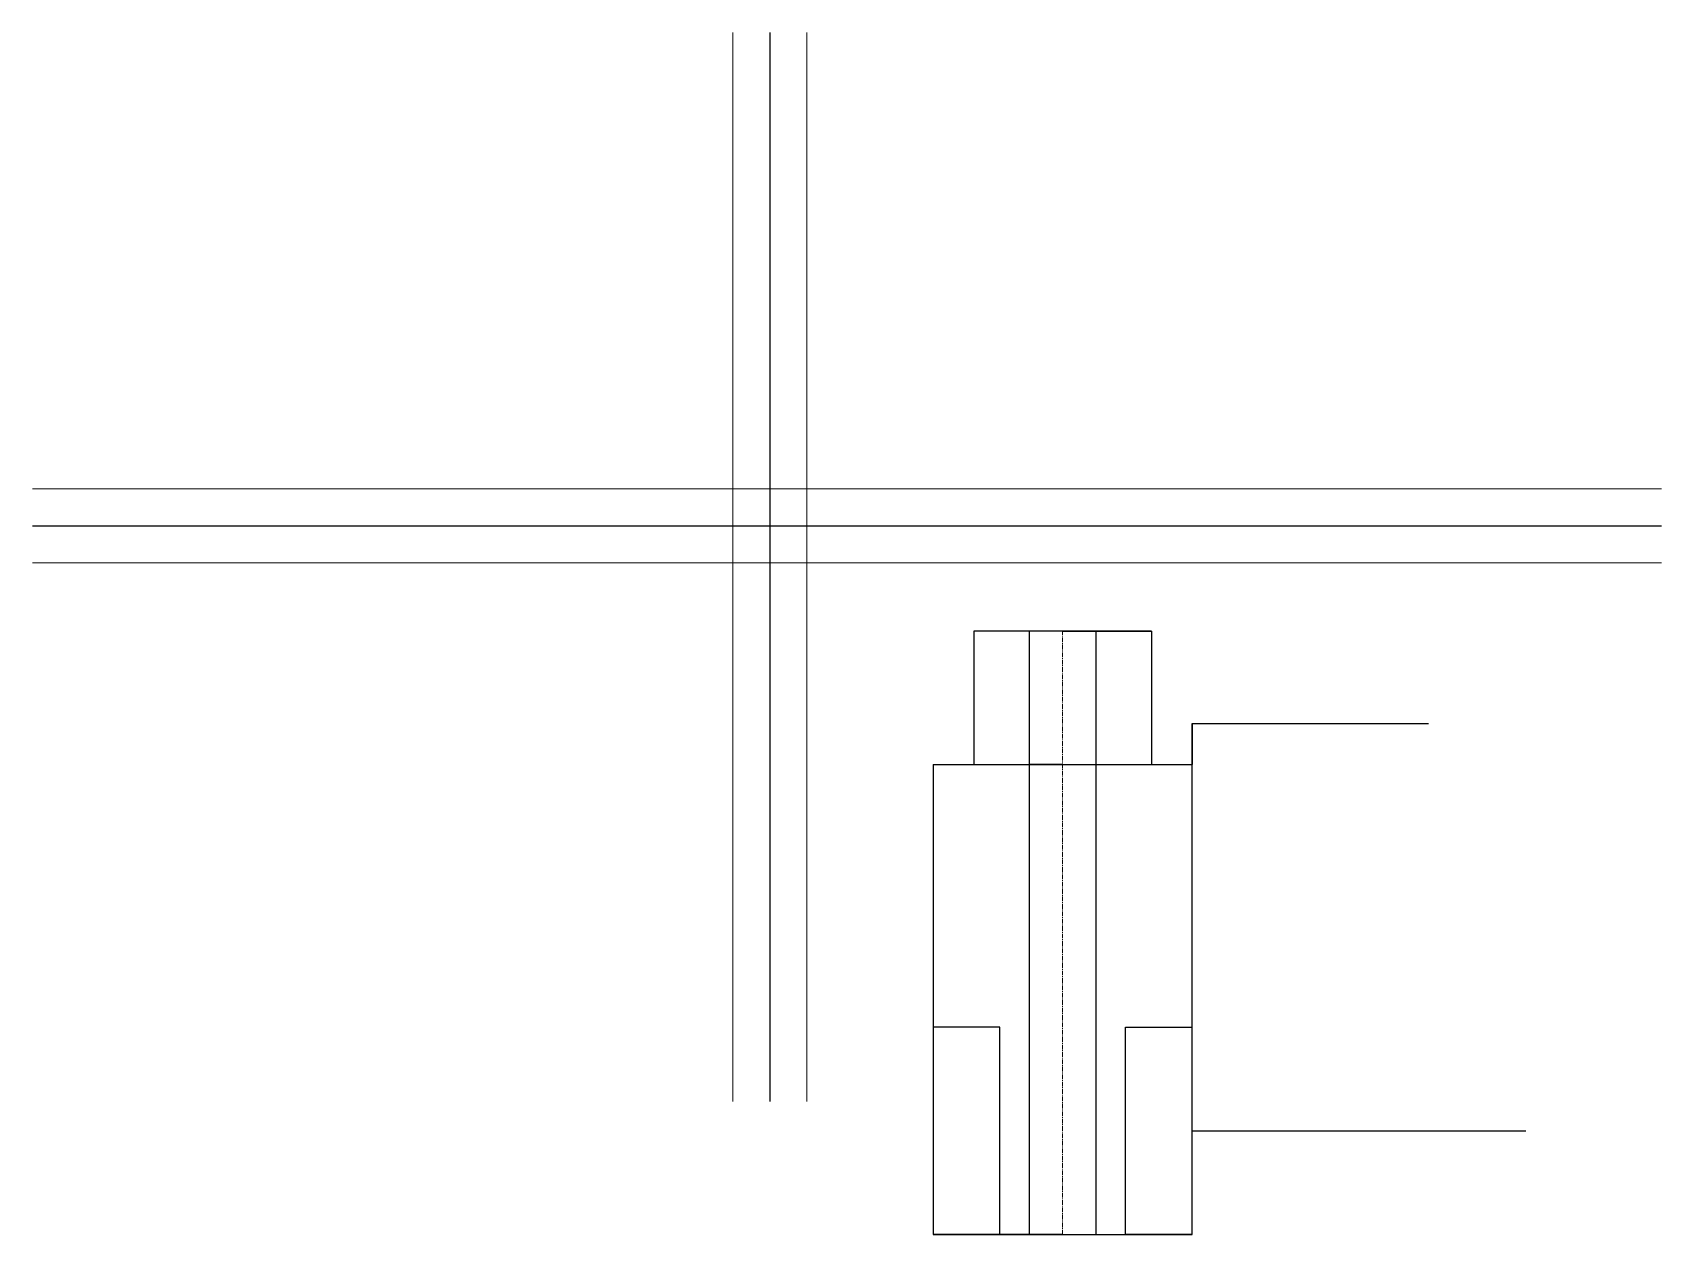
# Model space of a CAD drawing. Header units: millimetres. Extents: x -6852 to 59965, y -10230 to 31776.
# Drawn here: x 12230.8 to 12670.9, y -3771.2 to -3446.5 of the extents above; entities that cross this region are included whole.
import ezdxf

# ---------------------------------------------------------------- set-up
doc = ezdxf.new("R2010")
doc.units = ezdxf.units.MM
doc.header["$MEASUREMENT"] = 0
doc.linetypes.add('CENTER', pattern=[2, 1.25, -0.25, 0.25, -0.25])
doc.layers.add('Center Line', color=132, linetype='CENTER', lineweight=18)
doc.layers.add('Object line', color=7, linetype='Continuous', lineweight=25)
doc.layers.add('Projection Line', color=7, linetype='Continuous', lineweight=9, transparency=0.75)

msp = doc.modelspace()

# ---------------------------------------------------------------- linework, layer by layer
for p, q in [((12429.943, -3446.508), (12429.943, -3735.274)), ((12230.791, -3579.752), (12670.873, -3579.752))]:
    msp.add_line(p, q)
at = {"layer": 'Center Line'}
msp.add_line((12509.082, -3771.205), (12509.082, -3608.205), dxfattribs=at)
at = {"layer": 'Object line'}
for p, q in [((12500.082, -3608.205), (12485.082, -3608.205)), ((12485.082, -3608.205), (12485.082, -3644.205)), ((12500.082, -3608.205), (12488.082, -3608.205)), ((12509.082, -3608.205), (12500.082, -3608.205)), ((12509.082, -3608.205), (12500.082, -3608.205)), ((12500.082, -3608.205), (12500.082, -3771.205)), ((12509.082, -3608.205), (12518.082, -3608.205)), ((12509.082, -3608.205), (12518.082, -3608.205)), ((12518.082, -3608.205), (12530.082, -3608.205)), ((12518.082, -3608.205), (12533.082, -3608.205)), ((12518.082, -3608.205), (12518.082, -3771.205)), ((12533.082, -3608.205), (12533.082, -3644.205)), ((12533.082, -3608.205), (12533.082, -3644.205)), ((12544.082, -3644.205), (12544.082, -3633.205)), ((12544.082, -3633.205), (12544.082, -3644.205)), ((12544.082, -3633.205), (12607.921, -3633.205)), ((12474.082, -3644.205), (12544.082, -3644.205)), ((12509.082, -3644.205), (12500.082, -3644.205)), ((12509.082, -3644.205), (12518.082, -3644.205)), ((12492.082, -3715.205), (12474.082, -3715.205)), ((12492.082, -3771.205), (12492.082, -3715.205)), ((12526.082, -3771.205), (12526.082, -3715.205)), ((12526.082, -3715.205), (12544.082, -3715.205)), ((12544.082, -3771.205), (12544.082, -3715.205)), ((12544.082, -3771.205), (12544.082, -3743.205)), ((12544.082, -3743.205), (12634.231, -3743.205)), ((12474.082, -3771.205), (12492.082, -3771.205)), ((12492.082, -3771.205), (12474.082, -3771.205)), ((12474.082, -3771.205), (12492.082, -3771.205)), ((12509.082, -3771.205), (12492.082, -3771.205)), ((12509.082, -3771.205), (12526.082, -3771.205)), ((12544.082, -3771.205), (12526.082, -3771.205))]:
    msp.add_line(p, q, dxfattribs=at)
for points in [[(12533.082, -3608.205), (12485.082, -3608.205)], [(12474.082, -3644.205), (12474.082, -3771.205), (12544.082, -3771.205), (12544.082, -3644.205)]]:
    msp.add_lwpolyline(points, dxfattribs=at)
at = {"layer": 'Projection Line'}
for p, q in [((12419.943, -3446.508), (12419.943, -3735.274)), ((12439.943, -3446.508), (12439.943, -3735.274)), ((12670.873, -3569.752), (12230.791, -3569.752)), ((12230.791, -3589.752), (12670.873, -3589.752))]:
    msp.add_line(p, q, dxfattribs=at)

doc.saveas('drawing.dxf')
